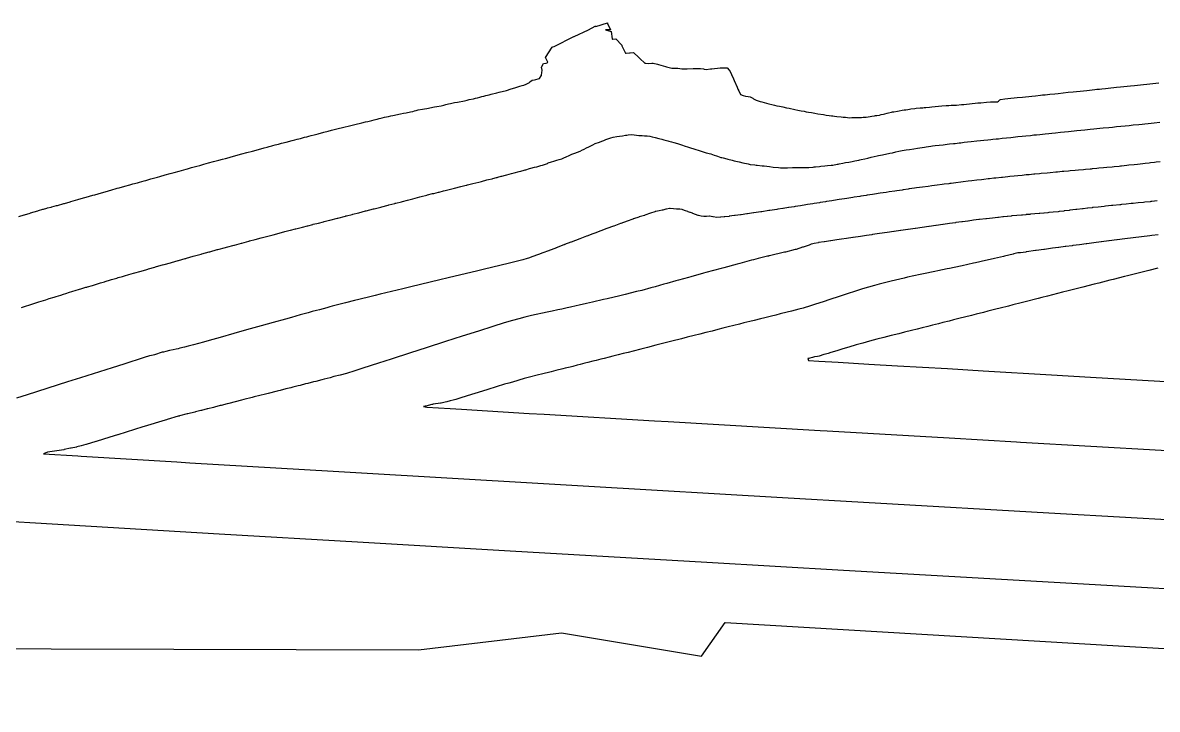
# Model space of a CAD drawing. Header units: metres. Extents: x 483462 to 484492, y 8428718 to 8429266.
# Drawn here: x 484121.14 to 484149.13, y 8428824.98 to 8428841.89 of the extents above; entities that cross this region are included whole.
import ezdxf

# ---------------------------------------------------------------- set-up
doc = ezdxf.new("R2010")
doc.units = ezdxf.units.M
doc.layers.add('C-TOPO-MAJR', color=9, linetype='Continuous')
doc.layers.add('C-TOPO-MINR', color=8, linetype='Continuous')

msp = doc.modelspace()

# ---------------------------------------------------------------- linework, layer by layer
at = {"layer": 'C-TOPO-MAJR', "color": 9, "linetype": 'Continuous', "lineweight": -3, "flags": 128}
for points, elevation in [([(484121.045, 8428837.121), (484121.177, 8428837.159), (484121.188, 8428837.162), (484121.329, 8428837.203), (484121.34, 8428837.207), (484121.518, 8428837.26), (484121.531, 8428837.264), (484121.638, 8428837.296), (484121.654, 8428837.3), (484121.739, 8428837.324), (484121.757, 8428837.329), (484121.843, 8428837.352), (484121.861, 8428837.357), (484121.976, 8428837.388), (484122.001, 8428837.394), (484122.158, 8428837.437), (484122.177, 8428837.443), (484122.312, 8428837.482), (484122.332, 8428837.489), (484122.506, 8428837.541), (484122.528, 8428837.547), (484122.678, 8428837.591), (484122.708, 8428837.599), (484122.874, 8428837.644), (484122.921, 8428837.656), (484123.085, 8428837.701), (484123.12, 8428837.71), (484123.257, 8428837.75), (484123.286, 8428837.759), (484123.315, 8428837.767), (484123.474, 8428837.815), (484123.519, 8428837.827), (484123.665, 8428837.87), (484123.787, 8428837.902), (484123.859, 8428837.922), (484123.975, 8428837.952), (484124.023, 8428837.965), (484124.143, 8428837.997), (484124.177, 8428838.007), (484124.303, 8428838.044), (484124.337, 8428838.054), (484124.465, 8428838.092), (484124.526, 8428838.108), (484124.655, 8428838.146), (484124.781, 8428838.18), (484124.881, 8428838.206), (484125.001, 8428838.237), (484125.063, 8428838.254), (484125.175, 8428838.284), (484125.209, 8428838.294), (484125.308, 8428838.323), (484125.343, 8428838.333), (484125.437, 8428838.361), (484125.51, 8428838.38), (484125.608, 8428838.408), (484125.728, 8428838.44), (484125.853, 8428838.473), (484125.982, 8428838.507), (484126.072, 8428838.531), (484126.145, 8428838.55), (484126.235, 8428838.576), (484126.261, 8428838.583), (484126.288, 8428838.591), (484126.377, 8428838.616), (484126.454, 8428838.637), (484126.549, 8428838.662), (484126.673, 8428838.694), (484126.815, 8428838.732), (484126.903, 8428838.755), (484126.986, 8428838.777), (484127.072, 8428838.8), (484127.102, 8428838.809), (484127.174, 8428838.829), (484127.201, 8428838.836), (484127.224, 8428838.842), (484127.286, 8428838.859), (484127.309, 8428838.865), (484127.37, 8428838.882), (484127.45, 8428838.903), (484127.526, 8428838.923), (484127.638, 8428838.952), (484127.787, 8428838.991), (484127.857, 8428839.009), (484127.91, 8428839.023), (484127.995, 8428839.045), (484128.047, 8428839.059), (484128.07, 8428839.065), (484128.093, 8428839.071), (484128.149, 8428839.085), (484128.174, 8428839.092), (484128.2, 8428839.099), (484128.258, 8428839.114), (484128.333, 8428839.133), (484128.43, 8428839.158), (484128.568, 8428839.194), (484128.674, 8428839.222), (484128.756, 8428839.243), (484128.823, 8428839.26), (484128.858, 8428839.269), (484128.924, 8428839.286), (484128.959, 8428839.295), (484128.995, 8428839.304), (484129.063, 8428839.322), (484129.1, 8428839.331), (484129.17, 8428839.349), (484129.267, 8428839.372), (484129.335, 8428839.388), (484129.51, 8428839.429), (484129.595, 8428839.449), (484129.654, 8428839.462), (484129.755, 8428839.486), (484129.812, 8428839.5), (484129.847, 8428839.509), (484129.882, 8428839.518), (484129.938, 8428839.532), (484129.973, 8428839.541), (484130.009, 8428839.55), (484130.063, 8428839.564), (484130.166, 8428839.585), (484130.22, 8428839.598), (484130.275, 8428839.609), (484130.462, 8428839.647), (484130.539, 8428839.662), (484130.597, 8428839.674), (484130.705, 8428839.696), (484130.761, 8428839.709), (484130.803, 8428839.72), (484130.845, 8428839.73), (484130.9, 8428839.744), (484131.003, 8428839.763), (484131.051, 8428839.772), (484131.114, 8428839.783), (484131.298, 8428839.818), (484131.353, 8428839.829), (484131.464, 8428839.849), (484131.526, 8428839.865), (484131.579, 8428839.878), (484131.641, 8428839.893), (484131.694, 8428839.906), (484131.795, 8428839.926), (484131.866, 8428839.939), (484132.037, 8428839.973), (484132.103, 8428839.985), (484132.157, 8428839.999), (484132.258, 8428840.019), (484132.31, 8428840.032), (484132.362, 8428840.046), (484132.414, 8428840.059), (484132.465, 8428840.074), (484132.516, 8428840.088), (484132.568, 8428840.102), (484132.645, 8428840.12), (484132.695, 8428840.133), (484132.834, 8428840.165), (484132.891, 8428840.179), (484133.003, 8428840.206), (484133.044, 8428840.216), (484133.073, 8428840.225), (484133.194, 8428840.263), (484133.222, 8428840.273), (484133.307, 8428840.301), (484133.353, 8428840.314), (484133.408, 8428840.329), (484133.463, 8428840.344), (484133.502, 8428840.355), (484133.563, 8428840.384), (484133.578, 8428840.392), (484133.59, 8428840.398), (484133.642, 8428840.425), (484133.654, 8428840.434), (484133.705, 8428840.475), (484133.762, 8428840.489), (484133.799, 8428840.498), (484133.856, 8428840.513), (484133.892, 8428840.523), (484133.93, 8428840.585), (484133.937, 8428840.597), (484133.941, 8428840.614), (484133.95, 8428840.655), (484133.947, 8428840.668), (484133.955, 8428840.713), (484133.953, 8428840.725), (484133.937, 8428840.797), (484133.99, 8428840.887), (484134.051, 8428840.9), (484134.075, 8428840.904), (484134.093, 8428840.924), (484134.087, 8428840.937), (484134.034, 8428841.033), (484134.205, 8428841.29), (484134.219, 8428841.298), (484134.247, 8428841.312), (484134.732, 8428841.551), (484134.744, 8428841.556), (484135.1, 8428841.716), (484135.262, 8428841.81), (484135.265, 8428841.811), (484135.267, 8428841.811), (484135.269, 8428841.811), (484135.271, 8428841.81), (484135.279, 8428841.805), (484135.28, 8428841.803), (484135.281, 8428841.8), (484135.564, 8428841.894), (484135.567, 8428841.886), (484135.569, 8428841.881), (484135.57, 8428841.875), (484135.636, 8428841.716), (484135.52, 8428841.716), (484135.653, 8428841.674), (484135.682, 8428841.499), (484135.683, 8428841.493), (484135.692, 8428841.488), (484135.698, 8428841.489), (484135.768, 8428841.5), (484135.918, 8428841.337), (484135.922, 8428841.328), (484136.003, 8428841.16), (484136.009, 8428841.146), (484136.029, 8428841.147), (484136.107, 8428841.151), (484136.127, 8428841.153), (484136.208, 8428841.16), (484136.337, 8428841.039), (484136.35, 8428841.026), (484136.364, 8428841.013), (484136.488, 8428840.895), (484136.514, 8428840.895), (484136.587, 8428840.893), (484136.661, 8428840.896), (484136.692, 8428840.898), (484136.799, 8428840.87), (484136.825, 8428840.862), (484136.996, 8428840.814), (484137.023, 8428840.806), (484137.122, 8428840.779), (484137.151, 8428840.777), (484137.212, 8428840.774), (484137.274, 8428840.773), (484137.303, 8428840.773), (484137.402, 8428840.759), (484137.527, 8428840.758), (484137.677, 8428840.768), (484137.708, 8428840.768), (484137.727, 8428840.766), (484137.843, 8428840.765), (484137.858, 8428840.763), (484137.932, 8428840.756), (484137.949, 8428840.753), (484137.998, 8428840.742), (484138.107, 8428840.754), (484138.138, 8428840.76), (484138.345, 8428840.782), (484138.39, 8428840.779), (484138.516, 8428840.783), (484138.563, 8428840.722), (484138.588, 8428840.691), (484138.627, 8428840.617), (484138.671, 8428840.513), (484138.693, 8428840.467), (484138.76, 8428840.307), (484138.777, 8428840.257), (484138.801, 8428840.213), (484138.845, 8428840.124), (484138.912, 8428840.102), (484138.972, 8428840.084), (484139.036, 8428840.072), (484139.088, 8428840.065), (484139.148, 8428840.033), (484139.169, 8428840.021), (484139.232, 8428839.988), (484139.253, 8428839.976), (484139.329, 8428839.953), (484139.369, 8428839.942), (484139.484, 8428839.911), (484139.542, 8428839.895), (484139.616, 8428839.876), (484139.684, 8428839.861), (484139.746, 8428839.848), (484139.808, 8428839.835), (484139.889, 8428839.818), (484139.979, 8428839.799), (484140.046, 8428839.785), (484140.188, 8428839.756), (484140.256, 8428839.742), (484140.34, 8428839.725), (484140.414, 8428839.711), (484140.468, 8428839.701), (484140.523, 8428839.692), (484140.596, 8428839.679), (484140.68, 8428839.665), (484140.756, 8428839.652), (484140.891, 8428839.63), (484140.955, 8428839.62), (484141.031, 8428839.608), (484141.088, 8428839.601), (484141.127, 8428839.597), (484141.165, 8428839.592), (484141.22, 8428839.586), (484141.326, 8428839.575), (484141.378, 8428839.569), (484141.432, 8428839.564), (484141.536, 8428839.554), (484141.594, 8428839.555), (484141.629, 8428839.555), (484141.664, 8428839.557), (484141.713, 8428839.559), (484141.792, 8428839.561), (484141.832, 8428839.561), (484141.872, 8428839.563), (484141.949, 8428839.565), (484141.992, 8428839.572), (484142.048, 8428839.581), (484142.087, 8428839.589), (484142.149, 8428839.599), (484142.179, 8428839.604), (484142.209, 8428839.609), (484142.272, 8428839.62), (484142.312, 8428839.629), (484142.369, 8428839.642), (484142.409, 8428839.652), (484142.463, 8428839.665), (484142.493, 8428839.671), (484142.566, 8428839.688), (484142.596, 8428839.695), (484142.631, 8428839.701), (484142.722, 8428839.717), (484142.761, 8428839.723), (484142.837, 8428839.736), (484142.885, 8428839.744), (484142.923, 8428839.751), (484142.973, 8428839.759), (484143.01, 8428839.765), (484143.05, 8428839.77), (484143.143, 8428839.781), (484143.182, 8428839.785), (484143.273, 8428839.795), (484143.313, 8428839.797), (484143.346, 8428839.799), (484143.379, 8428839.801), (484143.42, 8428839.803), (484143.508, 8428839.813), (484143.568, 8428839.82), (484143.731, 8428839.838), (484143.814, 8428839.846), (484143.915, 8428839.856), (484143.985, 8428839.858), (484144.044, 8428839.86), (484144.114, 8428839.862), (484144.173, 8428839.864), (484144.299, 8428839.877), (484144.354, 8428839.883), (484144.418, 8428839.891), (484144.636, 8428839.914), (484144.701, 8428839.92), (484144.776, 8428839.923), (484144.916, 8428839.937), (484145.014, 8428839.941), (484145.085, 8428839.942), (484145.152, 8428839.943), (484145.187, 8428839.945), (484145.207, 8428839.961), (484145.242, 8428839.99), (484145.261, 8428840.006), (484145.365, 8428840.017), (484145.436, 8428840.025), (484145.666, 8428840.049), (484145.797, 8428840.062), (484146.033, 8428840.087), (484146.124, 8428840.096), (484146.242, 8428840.108), (484146.298, 8428840.114), (484146.357, 8428840.12), (484146.417, 8428840.126), (484146.472, 8428840.132), (484146.595, 8428840.145), (484146.679, 8428840.153), (484146.931, 8428840.179), (484147.052, 8428840.192), (484147.307, 8428840.218), (484147.389, 8428840.227), (484147.516, 8428840.24), (484147.582, 8428840.247), (484147.636, 8428840.253), (484147.702, 8428840.259), (484147.755, 8428840.265), (484147.851, 8428840.275), (484147.917, 8428840.282), (484148.121, 8428840.303), (484148.219, 8428840.313), (484148.467, 8428840.338), (484148.561, 8428840.348), (484148.784, 8428840.371), (484148.87, 8428840.38), (484149.161, 8428840.41)], 1190), ([(484149.135, 8428835.848), (484148.916, 8428835.791), (484148.721, 8428835.742), (484148.651, 8428835.724), (484148.394, 8428835.659), (484148.32, 8428835.64), (484148.037, 8428835.569), (484147.958, 8428835.548), (484147.684, 8428835.479), (484147.567, 8428835.45), (484147.29, 8428835.379), (484146.931, 8428835.288), (484146.788, 8428835.252), (484146.419, 8428835.159), (484146.281, 8428835.124), (484146.186, 8428835.1), (484145.868, 8428835.019), (484145.764, 8428834.993), (484145.56, 8428834.941), (484145.455, 8428834.914), (484145.248, 8428834.862), (484145.14, 8428834.835), (484144.947, 8428834.786), (484144.839, 8428834.758), (484144.654, 8428834.712), (484144.546, 8428834.684), (484144.372, 8428834.64), (484144.261, 8428834.612), (484144.098, 8428834.571), (484143.99, 8428834.543), (484143.834, 8428834.504), (484143.726, 8428834.477), (484143.581, 8428834.44), (484143.466, 8428834.411), (484143.33, 8428834.376), (484143.204, 8428834.345), (484143.066, 8428834.31), (484142.893, 8428834.267), (484142.751, 8428834.232), (484142.562, 8428834.184), (484142.379, 8428834.139), (484142.211, 8428834.095), (484142.025, 8428834.048), (484141.859, 8428833.999), (484141.702, 8428833.958), (484141.519, 8428833.901), (484141.372, 8428833.858), (484141.221, 8428833.811), (484141.071, 8428833.765), (484141.005, 8428833.744), (484140.975, 8428833.735), (484140.943, 8428833.726), (484140.905, 8428833.718), (484140.79, 8428833.682), (484140.748, 8428833.673), (484140.669, 8428833.663), (484140.621, 8428833.647), (484140.552, 8428833.629), (484140.53, 8428833.623), (484140.509, 8428833.617), (484140.523, 8428833.575), (484140.782, 8428833.558), (484141.255, 8428833.529), (484142.009, 8428833.484), (484142.722, 8428833.442), (484143.948, 8428833.37), (484144.827, 8428833.319), (484146.512, 8428833.22), (484147.48, 8428833.164), (484149.616, 8428833.04)], 1200)]:
    msp.add_lwpolyline(points, dxfattribs=dict(at, elevation=elevation))
at = {"layer": 'C-TOPO-MINR', "color": 8, "linetype": 'Continuous', "lineweight": -3, "flags": 128}
for points, elevation in [([(484121.113, 8428834.878), (484121.238, 8428834.919), (484121.296, 8428834.938), (484121.393, 8428834.969), (484121.42, 8428834.977), (484121.446, 8428834.985), (484121.545, 8428835.016), (484121.595, 8428835.032), (484121.714, 8428835.07), (484121.796, 8428835.096), (484121.922, 8428835.135), (484121.969, 8428835.15), (484122.081, 8428835.184), (484122.105, 8428835.192), (484122.128, 8428835.199), (484122.236, 8428835.232), (484122.271, 8428835.243), (484122.377, 8428835.276), (484122.435, 8428835.294), (484122.541, 8428835.327), (484122.575, 8428835.337), (484122.701, 8428835.375), (484122.723, 8428835.382), (484122.745, 8428835.388), (484122.861, 8428835.423), (484122.911, 8428835.438), (484123.01, 8428835.468), (484123.059, 8428835.483), (484123.159, 8428835.512), (484123.179, 8428835.519), (484123.311, 8428835.558), (484123.331, 8428835.564), (484123.464, 8428835.603), (484123.5, 8428835.613), (484123.604, 8428835.644), (484123.655, 8428835.658), (484123.759, 8428835.688), (484123.873, 8428835.721), (484123.907, 8428835.73), (484124.036, 8428835.766), (484124.069, 8428835.776), (484124.208, 8428835.816), (484124.226, 8428835.822), (484124.242, 8428835.826), (484124.401, 8428835.872), (484124.416, 8428835.877), (484124.441, 8428835.884), (484124.595, 8428835.927), (484124.634, 8428835.937), (484124.791, 8428835.981), (484124.813, 8428835.987), (484124.975, 8428836.034), (484124.988, 8428836.037), (484125.154, 8428836.085), (484125.166, 8428836.088), (484125.185, 8428836.093), (484125.351, 8428836.139), (484125.38, 8428836.147), (484125.547, 8428836.192), (484125.563, 8428836.197), (484125.74, 8428836.246), (484125.749, 8428836.249), (484125.758, 8428836.252), (484125.943, 8428836.303), (484125.957, 8428836.307), (484126.149, 8428836.358), (484126.168, 8428836.363), (484126.356, 8428836.413), (484126.365, 8428836.415), (484126.541, 8428836.464), (484126.545, 8428836.465), (484126.724, 8428836.514), (484126.727, 8428836.515), (484126.734, 8428836.517), (484126.874, 8428836.553), (484127.022, 8428836.591), (484127.028, 8428836.593), (484127.155, 8428836.626), (484127.319, 8428836.67), (484127.32, 8428836.67), (484127.321, 8428836.671), (484127.467, 8428836.71), (484127.468, 8428836.71), (484127.468, 8428836.71), (484127.607, 8428836.746), (484127.743, 8428836.781), (484127.745, 8428836.782), (484127.874, 8428836.815), (484127.876, 8428836.816), (484127.878, 8428836.816), (484128.044, 8428836.859), (484128.047, 8428836.86), (484128.168, 8428836.891), (484128.174, 8428836.892), (484128.301, 8428836.925), (484128.311, 8428836.927), (484128.437, 8428836.959), (484128.564, 8428836.991), (484128.578, 8428836.995), (484128.708, 8428837.028), (484128.719, 8428837.03), (484128.904, 8428837.078), (484128.912, 8428837.08), (484129.108, 8428837.13), (484129.116, 8428837.132), (484129.127, 8428837.135), (484129.266, 8428837.17), (484129.284, 8428837.175), (484129.422, 8428837.21), (484129.434, 8428837.213), (484129.597, 8428837.255), (484129.607, 8428837.257), (484129.617, 8428837.26), (484129.795, 8428837.305), (484129.813, 8428837.31), (484129.972, 8428837.351), (484130.003, 8428837.359), (484130.155, 8428837.399), (484130.175, 8428837.404), (484130.319, 8428837.441), (484130.331, 8428837.444), (484130.343, 8428837.447), (484130.485, 8428837.484), (484130.514, 8428837.491), (484130.633, 8428837.522), (484130.766, 8428837.557), (484130.819, 8428837.57), (484130.935, 8428837.6), (484130.968, 8428837.609), (484131.111, 8428837.645), (484131.127, 8428837.65), (484131.253, 8428837.682), (484131.268, 8428837.685), (484131.282, 8428837.689), (484131.397, 8428837.717), (484131.412, 8428837.721), (484131.525, 8428837.749), (484131.56, 8428837.758), (484131.726, 8428837.8), (484131.79, 8428837.817), (484131.945, 8428837.856), (484131.983, 8428837.866), (484132.081, 8428837.89), (484132.096, 8428837.894), (484132.111, 8428837.897), (484132.209, 8428837.921), (484132.246, 8428837.931), (484132.389, 8428837.967), (484132.456, 8428837.984), (484132.593, 8428838.019), (484132.632, 8428838.029), (484132.721, 8428838.051), (484132.738, 8428838.056), (484132.825, 8428838.078), (484132.842, 8428838.082), (484132.858, 8428838.087), (484132.945, 8428838.11), (484132.962, 8428838.115), (484133.048, 8428838.138), (484133.085, 8428838.148), (484133.2, 8428838.177), (484133.268, 8428838.194), (484133.385, 8428838.225), (484133.426, 8428838.235), (484133.513, 8428838.261), (484133.533, 8428838.267), (484133.552, 8428838.272), (484133.639, 8428838.298), (484133.674, 8428838.307), (484133.765, 8428838.331), (484133.827, 8428838.347), (484133.923, 8428838.374), (484133.961, 8428838.384), (484134.059, 8428838.42), (484134.083, 8428838.429), (484134.106, 8428838.438), (484134.188, 8428838.468), (484134.246, 8428838.485), (484134.316, 8428838.505), (484134.374, 8428838.521), (484134.443, 8428838.542), (484134.509, 8428838.573), (484134.529, 8428838.583), (484134.549, 8428838.593), (484134.617, 8428838.626), (484134.684, 8428838.652), (484134.757, 8428838.68), (484134.824, 8428838.706), (484134.893, 8428838.733), (484134.953, 8428838.761), (484134.973, 8428838.771), (484134.993, 8428838.781), (484135.048, 8428838.808), (484135.104, 8428838.836), (484135.155, 8428838.862), (484135.205, 8428838.886), (484135.263, 8428838.915), (484135.287, 8428838.924), (484135.347, 8428838.945), (484135.371, 8428838.953), (484135.43, 8428838.972), (484135.478, 8428838.993), (484135.526, 8428839.013), (484135.601, 8428839.042), (484135.648, 8428839.06), (484135.705, 8428839.071), (484135.8, 8428839.088), (484135.864, 8428839.098), (484135.937, 8428839.108), (484136.01, 8428839.12), (484136.043, 8428839.126), (484136.076, 8428839.13), (484136.146, 8428839.139), (484136.226, 8428839.131), (484136.282, 8428839.126), (484136.339, 8428839.119), (484136.417, 8428839.111), (484136.48, 8428839.108), (484136.511, 8428839.107), (484136.542, 8428839.105), (484136.613, 8428839.1), (484136.666, 8428839.086), (484136.739, 8428839.068), (484136.83, 8428839.044), (484136.903, 8428839.023), (484136.955, 8428839.009), (484137.022, 8428838.993), (484137.051, 8428838.986), (484137.079, 8428838.979), (484137.147, 8428838.961), (484137.205, 8428838.943), (484137.294, 8428838.917), (484137.393, 8428838.886), (484137.485, 8428838.856), (484137.541, 8428838.839), (484137.614, 8428838.813), (484137.641, 8428838.804), (484137.667, 8428838.795), (484137.741, 8428838.769), (484137.8, 8428838.752), (484137.903, 8428838.722), (484138.003, 8428838.692), (484138.113, 8428838.66), (484138.197, 8428838.631), (484138.253, 8428838.615), (484138.278, 8428838.606), (484138.363, 8428838.577), (484138.389, 8428838.569), (484138.417, 8428838.562), (484138.508, 8428838.537), (484138.537, 8428838.53), (484138.639, 8428838.506), (484138.693, 8428838.493), (484138.812, 8428838.464), (484138.903, 8428838.443), (484139.033, 8428838.416), (484139.087, 8428838.404), (484139.202, 8428838.389), (484139.232, 8428838.386), (484139.261, 8428838.382), (484139.378, 8428838.371), (484139.431, 8428838.365), (484139.563, 8428838.348), (484139.651, 8428838.338), (484139.783, 8428838.325), (484139.834, 8428838.32), (484139.952, 8428838.319), (484139.98, 8428838.32), (484140.009, 8428838.32), (484140.127, 8428838.323), (484140.174, 8428838.323), (484140.297, 8428838.323), (484140.375, 8428838.323), (484140.488, 8428838.325), (484140.533, 8428838.325), (484140.641, 8428838.336), (484140.666, 8428838.339), (484140.692, 8428838.341), (484140.791, 8428838.354), (484140.83, 8428838.358), (484140.925, 8428838.367), (484140.99, 8428838.373), (484141.085, 8428838.384), (484141.124, 8428838.388), (484141.226, 8428838.406), (484141.251, 8428838.41), (484141.276, 8428838.415), (484141.368, 8428838.433), (484141.434, 8428838.446), (484141.516, 8428838.461), (484141.598, 8428838.477), (484141.666, 8428838.49), (484141.763, 8428838.511), (484141.791, 8428838.517), (484141.819, 8428838.523), (484141.916, 8428838.544), (484141.985, 8428838.56), (484142.065, 8428838.579), (484142.144, 8428838.597), (484142.217, 8428838.614), (484142.25, 8428838.621), (484142.351, 8428838.641), (484142.384, 8428838.648), (484142.493, 8428838.669), (484142.529, 8428838.677), (484142.595, 8428838.692), (484142.681, 8428838.711), (484142.751, 8428838.725), (484142.836, 8428838.743), (484142.932, 8428838.758), (484143.013, 8428838.772), (484143.123, 8428838.788), (484143.211, 8428838.802), (484143.33, 8428838.82), (484143.382, 8428838.828), (484143.425, 8428838.834), (484143.54, 8428838.851), (484143.584, 8428838.858), (484143.647, 8428838.865), (484143.744, 8428838.877), (484143.844, 8428838.888), (484143.941, 8428838.899), (484144.002, 8428838.906), (484144.1, 8428838.918), (484144.139, 8428838.922), (484144.239, 8428838.934), (484144.278, 8428838.938), (484144.362, 8428838.947), (484144.441, 8428838.956), (484144.531, 8428838.965), (484144.677, 8428838.981), (484144.768, 8428838.99), (484144.85, 8428838.999), (484144.942, 8428839.009), (484145.02, 8428839.017), (484145.072, 8428839.023), (484145.154, 8428839.032), (484145.206, 8428839.037), (484145.3, 8428839.047), (484145.406, 8428839.058), (484145.509, 8428839.069), (484145.689, 8428839.087), (484145.789, 8428839.098), (484145.879, 8428839.107), (484145.994, 8428839.119), (484146.08, 8428839.128), (484146.143, 8428839.134), (484146.232, 8428839.143), (484146.295, 8428839.149), (484146.36, 8428839.156), (484146.452, 8428839.165), (484146.521, 8428839.172), (484146.613, 8428839.181), (484146.74, 8428839.194), (484146.834, 8428839.204), (484146.935, 8428839.214), (484147.139, 8428839.235), (484147.242, 8428839.245), (484147.341, 8428839.255), (484147.472, 8428839.269), (484147.563, 8428839.278), (484147.634, 8428839.285), (484147.706, 8428839.292), (484147.792, 8428839.3), (484147.929, 8428839.314), (484148.018, 8428839.323), (484148.116, 8428839.333), (484148.335, 8428839.355), (484148.435, 8428839.365), (484148.529, 8428839.374), (484148.666, 8428839.388), (484148.748, 8428839.397), (484148.82, 8428839.404), (484148.898, 8428839.412), (484148.97, 8428839.419), (484149.051, 8428839.427), (484149.187, 8428839.441)], 1192), ([(484149.197, 8428838.468), (484149.098, 8428838.456), (484149.058, 8428838.451), (484148.961, 8428838.439), (484148.922, 8428838.435), (484148.829, 8428838.424), (484148.771, 8428838.417), (484148.641, 8428838.403), (484148.551, 8428838.394), (484148.423, 8428838.381), (484148.37, 8428838.375), (484148.246, 8428838.362), (484148.215, 8428838.359), (484148.184, 8428838.355), (484148.06, 8428838.342), (484148.009, 8428838.338), (484147.882, 8428838.325), (484147.8, 8428838.318), (484147.68, 8428838.307), (484147.632, 8428838.302), (484147.521, 8428838.292), (484147.495, 8428838.289), (484147.468, 8428838.287), (484147.357, 8428838.277), (484147.309, 8428838.272), (484147.181, 8428838.261), (484147.101, 8428838.254), (484146.978, 8428838.243), (484146.932, 8428838.239), (484146.824, 8428838.229), (484146.8, 8428838.227), (484146.776, 8428838.225), (484146.668, 8428838.215), (484146.62, 8428838.211), (484146.486, 8428838.199), (484146.405, 8428838.191), (484146.265, 8428838.178), (484146.218, 8428838.173), (484146.103, 8428838.163), (484146.079, 8428838.161), (484145.963, 8428838.15), (484145.939, 8428838.148), (484145.888, 8428838.143), (484145.793, 8428838.133), (484145.682, 8428838.121), (484145.595, 8428838.112), (484145.491, 8428838.101), (484145.44, 8428838.096), (484145.306, 8428838.083), (484145.28, 8428838.08), (484145.145, 8428838.066), (484145.12, 8428838.063), (484145.091, 8428838.06), (484144.99, 8428838.048), (484144.957, 8428838.045), (484144.848, 8428838.032), (484144.792, 8428838.025), (484144.676, 8428838.011), (484144.554, 8428837.997), (484144.464, 8428837.987), (484144.336, 8428837.972), (484144.282, 8428837.966), (484144.157, 8428837.951), (484144.041, 8428837.936), (484144.012, 8428837.932), (484143.983, 8428837.928), (484143.872, 8428837.913), (484143.817, 8428837.906), (484143.699, 8428837.89), (484143.565, 8428837.872), (484143.478, 8428837.861), (484143.333, 8428837.841), (484143.19, 8428837.822), (484143.138, 8428837.815), (484143.008, 8428837.797), (484142.981, 8428837.793), (484142.856, 8428837.775), (484142.829, 8428837.771), (484142.698, 8428837.752), (484142.651, 8428837.745), (484142.51, 8428837.724), (484142.436, 8428837.713), (484142.293, 8428837.691), (484142.149, 8428837.67), (484142.105, 8428837.663), (484141.969, 8428837.643), (484141.945, 8428837.639), (484141.813, 8428837.619), (484141.79, 8428837.616), (484141.651, 8428837.595), (484141.613, 8428837.589), (484141.471, 8428837.566), (484141.413, 8428837.557), (484141.276, 8428837.535), (484141.137, 8428837.513), (484141.102, 8428837.508), (484140.964, 8428837.486), (484140.945, 8428837.483), (484140.812, 8428837.463), (484140.793, 8428837.46), (484140.659, 8428837.439), (484140.63, 8428837.435), (484140.497, 8428837.414), (484140.454, 8428837.407), (484140.327, 8428837.386), (484140.197, 8428837.365), (484140.172, 8428837.361), (484140.041, 8428837.341), (484140.027, 8428837.338), (484139.9, 8428837.319), (484139.887, 8428837.317), (484139.765, 8428837.298), (484139.745, 8428837.295), (484139.573, 8428837.269), (484139.543, 8428837.264), (484139.376, 8428837.238), (484139.359, 8428837.236), (484139.349, 8428837.234), (484139.175, 8428837.208), (484139.166, 8428837.206), (484139.015, 8428837.184), (484139.003, 8428837.183), (484138.864, 8428837.164), (484138.845, 8428837.161), (484138.718, 8428837.145), (484138.708, 8428837.144), (484138.702, 8428837.143), (484138.569, 8428837.124), (484138.563, 8428837.123), (484138.456, 8428837.109), (484138.447, 8428837.108), (484138.362, 8428837.101), (484138.349, 8428837.101), (484138.264, 8428837.097), (484138.175, 8428837.111), (484138.161, 8428837.113), (484138.083, 8428837.126), (484138.073, 8428837.128), (484138.011, 8428837.122), (484137.949, 8428837.117), (484137.943, 8428837.117), (484137.88, 8428837.128), (484137.874, 8428837.129), (484137.81, 8428837.143), (484137.801, 8428837.146), (484137.734, 8428837.17), (484137.672, 8428837.194), (484137.662, 8428837.198), (484137.613, 8428837.217), (484137.607, 8428837.219), (484137.558, 8428837.237), (484137.547, 8428837.241), (484137.486, 8428837.263), (484137.422, 8428837.283), (484137.409, 8428837.288), (484137.35, 8428837.296), (484137.341, 8428837.297), (484137.282, 8428837.303), (484137.265, 8428837.304), (484137.19, 8428837.312), (484137.108, 8428837.316), (484137.091, 8428837.317), (484137.017, 8428837.301), (484137.007, 8428837.299), (484136.933, 8428837.279), (484136.917, 8428837.276), (484136.839, 8428837.26), (484136.757, 8428837.242), (484136.741, 8428837.239), (484136.734, 8428837.237), (484136.63, 8428837.201), (484136.623, 8428837.199), (484136.487, 8428837.152), (484136.477, 8428837.148), (484136.351, 8428837.109), (484136.335, 8428837.104), (484136.205, 8428837.062), (484136.196, 8428837.059), (484136.19, 8428837.057), (484136.055, 8428837.007), (484136.05, 8428837.005), (484135.896, 8428836.946), (484135.889, 8428836.944), (484135.721, 8428836.884), (484135.712, 8428836.88), (484135.55, 8428836.822), (484135.546, 8428836.821), (484135.402, 8428836.766), (484135.401, 8428836.765), (484135.4, 8428836.765), (484135.254, 8428836.708), (484135.254, 8428836.708), (484135.205, 8428836.689), (484135.054, 8428836.632), (484135.053, 8428836.632), (484135.052, 8428836.632), (484134.885, 8428836.569), (484134.881, 8428836.567), (484134.773, 8428836.527), (484134.666, 8428836.487), (484134.66, 8428836.484), (484134.507, 8428836.426), (484134.502, 8428836.424), (484134.498, 8428836.422), (484134.493, 8428836.42), (484134.3, 8428836.346), (484134.295, 8428836.344), (484134.291, 8428836.342), (484134.125, 8428836.278), (484134.12, 8428836.276), (484134.108, 8428836.272), (484133.975, 8428836.221), (484133.863, 8428836.179), (484133.839, 8428836.171), (484133.728, 8428836.131), (484133.62, 8428836.092), (484133.583, 8428836.083), (484133.474, 8428836.048), (484133.217, 8428835.985), (484133.119, 8428835.962), (484132.53, 8428835.82), (484132.372, 8428835.782), (484131.636, 8428835.606), (484131.434, 8428835.558), (484130.718, 8428835.386), (484130.519, 8428835.338), (484129.959, 8428835.204), (484129.834, 8428835.173), (484129.735, 8428835.148), (484129.433, 8428835.075), (484129.325, 8428835.047), (484129.101, 8428834.99), (484129.004, 8428834.965), (484128.778, 8428834.906), (484128.716, 8428834.89), (484128.646, 8428834.871), (484128.46, 8428834.822), (484128.388, 8428834.803), (484128.282, 8428834.775), (484128.185, 8428834.748), (484128.084, 8428834.721), (484127.986, 8428834.694), (484127.773, 8428834.634), (484127.625, 8428834.592), (484127.32, 8428834.507), (484127.028, 8428834.425), (484126.664, 8428834.323), (484126.348, 8428834.234), (484126.01, 8428834.139), (484125.741, 8428834.064), (484125.606, 8428834.026), (484125.358, 8428833.957), (484125.224, 8428833.924), (484125.133, 8428833.902), (484125.022, 8428833.872), (484124.974, 8428833.861), (484124.925, 8428833.85), (484124.856, 8428833.836), (484124.766, 8428833.814), (484124.675, 8428833.793), (484124.618, 8428833.779), (484124.587, 8428833.773), (484124.394, 8428833.712), (484124.364, 8428833.706), (484124.322, 8428833.697), (484124.269, 8428833.685), (484124.143, 8428833.645), (484123.637, 8428833.484), (484123.351, 8428833.394), (484122.57, 8428833.145), (484122.246, 8428833.042), (484121.25, 8428832.725), (484120.988, 8428832.642)], 1194), ([(484149.125, 8428837.502), (484148.987, 8428837.488), (484148.967, 8428837.486), (484148.948, 8428837.483), (484148.815, 8428837.469), (484148.785, 8428837.466), (484148.654, 8428837.453), (484148.527, 8428837.44), (484148.482, 8428837.436), (484148.359, 8428837.424), (484148.242, 8428837.413), (484148.216, 8428837.41), (484148.202, 8428837.409), (484148.03, 8428837.391), (484148.016, 8428837.39), (484147.997, 8428837.388), (484147.844, 8428837.372), (484147.814, 8428837.368), (484147.668, 8428837.353), (484147.546, 8428837.339), (484147.53, 8428837.337), (484147.522, 8428837.336), (484147.415, 8428837.325), (484147.407, 8428837.324), (484147.3, 8428837.312), (484147.283, 8428837.31), (484147.142, 8428837.293), (484147.113, 8428837.289), (484146.966, 8428837.272), (484146.95, 8428837.27), (484146.835, 8428837.256), (484146.827, 8428837.255), (484146.819, 8428837.254), (484146.704, 8428837.241), (484146.681, 8428837.238), (484146.556, 8428837.226), (484146.448, 8428837.216), (484146.427, 8428837.213), (484146.334, 8428837.204), (484146.329, 8428837.204), (484146.323, 8428837.203), (484146.23, 8428837.194), (484146.211, 8428837.192), (484146.101, 8428837.183), (484145.996, 8428837.174), (484145.978, 8428837.172), (484145.892, 8428837.165), (484145.883, 8428837.164), (484145.797, 8428837.156), (484145.778, 8428837.154), (484145.662, 8428837.143), (484145.541, 8428837.132), (484145.522, 8428837.13), (484145.428, 8428837.121), (484145.423, 8428837.121), (484145.329, 8428837.112), (484145.324, 8428837.111), (484145.318, 8428837.11), (484145.208, 8428837.098), (484145.203, 8428837.097), (484145.191, 8428837.096), (484145.062, 8428837.081), (484144.914, 8428837.065), (484144.896, 8428837.062), (484144.74, 8428837.044), (484144.73, 8428837.043), (484144.725, 8428837.043), (484144.596, 8428837.026), (484144.591, 8428837.025), (484144.461, 8428837.008), (484144.453, 8428837.007), (484144.317, 8428836.989), (484144.304, 8428836.988), (484144.16, 8428836.969), (484144.153, 8428836.968), (484144.148, 8428836.967), (484144.003, 8428836.947), (484143.998, 8428836.946), (484143.841, 8428836.924), (484143.833, 8428836.923), (484143.675, 8428836.901), (484143.664, 8428836.899), (484143.498, 8428836.876), (484143.492, 8428836.875), (484143.489, 8428836.875), (484143.327, 8428836.851), (484143.324, 8428836.851), (484143.161, 8428836.827), (484143.156, 8428836.826), (484142.979, 8428836.801), (484142.972, 8428836.8), (484142.797, 8428836.775), (484142.794, 8428836.774), (484142.632, 8428836.75), (484142.631, 8428836.75), (484142.629, 8428836.75), (484142.467, 8428836.726), (484142.465, 8428836.726), (484142.276, 8428836.698), (484142.274, 8428836.698), (484142.101, 8428836.672), (484142.101, 8428836.672), (484142.083, 8428836.669), (484141.954, 8428836.65), (484141.953, 8428836.65), (484141.806, 8428836.628), (484141.805, 8428836.628), (484141.621, 8428836.601), (484141.62, 8428836.601), (484141.619, 8428836.6), (484141.461, 8428836.577), (484141.458, 8428836.577), (484141.341, 8428836.56), (484141.337, 8428836.559), (484141.221, 8428836.542), (484141.219, 8428836.542), (484141.072, 8428836.52), (484141.07, 8428836.519), (484141.068, 8428836.519), (484140.915, 8428836.497), (484140.913, 8428836.496), (484140.911, 8428836.496), (484140.772, 8428836.476), (484140.767, 8428836.474), (484140.665, 8428836.458), (484140.601, 8428836.437), (484140.592, 8428836.434), (484140.538, 8428836.415), (484140.491, 8428836.4), (484140.392, 8428836.364), (484140.378, 8428836.361), (484140.221, 8428836.31), (484140.197, 8428836.304), (484139.953, 8428836.244), (484139.935, 8428836.239), (484139.559, 8428836.15), (484139.548, 8428836.147), (484139.536, 8428836.144), (484139.515, 8428836.139), (484139.284, 8428836.084), (484139.168, 8428836.054), (484139.116, 8428836.04), (484139, 8428836.01), (484138.831, 8428835.964), (484138.762, 8428835.946), (484138.432, 8428835.857), (484138.366, 8428835.839), (484137.99, 8428835.738), (484137.935, 8428835.722), (484137.618, 8428835.636), (484137.561, 8428835.619), (484137.317, 8428835.551), (484137.255, 8428835.533), (484137.029, 8428835.468), (484136.959, 8428835.449), (484136.738, 8428835.387), (484136.638, 8428835.362), (484136.41, 8428835.3), (484136.28, 8428835.269), (484136.002, 8428835.199), (484135.872, 8428835.168), (484135.561, 8428835.093), (484135.469, 8428835.071), (484135.195, 8428835.007), (484135.12, 8428834.99), (484135.047, 8428834.974), (484134.869, 8428834.932), (484134.79, 8428834.915), (484134.65, 8428834.883), (484134.573, 8428834.867), (484134.441, 8428834.838), (484134.342, 8428834.818), (484134.205, 8428834.788), (484134.078, 8428834.762), (484133.966, 8428834.737), (484133.809, 8428834.705), (484133.694, 8428834.677), (484133.526, 8428834.64), (484133.382, 8428834.597), (484133.219, 8428834.557), (484133.021, 8428834.497), (484132.735, 8428834.406), (484132.382, 8428834.295), (484131.981, 8428834.167), (484131.571, 8428834.036), (484131.097, 8428833.884), (484130.711, 8428833.76), (484130.232, 8428833.606), (484129.922, 8428833.506), (484129.532, 8428833.382), (484129.332, 8428833.319), (484129.128, 8428833.254), (484128.972, 8428833.212), (484128.819, 8428833.174), (484128.729, 8428833.146), (484128.579, 8428833.109), (484128.517, 8428833.092), (484128.372, 8428833.056), (484128.314, 8428833.042), (484128.174, 8428833.006), (484128.12, 8428832.993), (484127.983, 8428832.958), (484127.934, 8428832.946), (484127.803, 8428832.913), (484127.758, 8428832.901), (484127.632, 8428832.869), (484127.497, 8428832.835), (484127.456, 8428832.825), (484127.418, 8428832.815), (484127.201, 8428832.76), (484127.166, 8428832.751), (484127.131, 8428832.742), (484126.852, 8428832.672), (484126.799, 8428832.658), (484126.6, 8428832.608), (484126.538, 8428832.592), (484126.381, 8428832.552), (484126.228, 8428832.514), (484126.189, 8428832.504), (484126.041, 8428832.466), (484126.012, 8428832.459), (484125.872, 8428832.423), (484125.846, 8428832.417), (484125.713, 8428832.383), (484125.689, 8428832.377), (484125.554, 8428832.343), (484125.534, 8428832.338), (484125.406, 8428832.306), (484125.387, 8428832.302), (484125.214, 8428832.259), (484125.197, 8428832.254), (484125.014, 8428832.206), (484125, 8428832.203), (484124.98, 8428832.198), (484124.703, 8428832.115), (484124.686, 8428832.11), (484124.66, 8428832.103), (484124.136, 8428831.942), (484124.107, 8428831.933), (484123.487, 8428831.743), (484123.48, 8428831.741), (484123.294, 8428831.683), (484122.954, 8428831.579), (484122.951, 8428831.578), (484122.949, 8428831.577), (484122.946, 8428831.577), (484122.708, 8428831.504), (484122.702, 8428831.503), (484122.589, 8428831.471), (484122.477, 8428831.441), (484122.468, 8428831.439), (484122.337, 8428831.411), (484122.324, 8428831.409), (484122.165, 8428831.376), (484122.157, 8428831.373), (484121.982, 8428831.348), (484121.759, 8428831.315), (484121.654, 8428831.274), (484122.503, 8428831.219), (484122.589, 8428831.213), (484124.943, 8428831.072), (484125.267, 8428831.053), (484128.798, 8428830.845), (484129.502, 8428830.803), (484133.844, 8428830.55), (484135.103, 8428830.476), (484139.883, 8428830.199), (484141.88, 8428830.083), (484146.742, 8428829.801), (484149.646, 8428829.633)], 1196), ([(484149.145, 8428836.669), (484148.989, 8428836.649), (484148.944, 8428836.644), (484148.944, 8428836.644), (484148.736, 8428836.617), (484148.53, 8428836.591), (484148.526, 8428836.591), (484148.328, 8428836.566), (484148.133, 8428836.541), (484148.128, 8428836.541), (484147.937, 8428836.517), (484147.933, 8428836.516), (484147.929, 8428836.516), (484147.747, 8428836.493), (484147.739, 8428836.492), (484147.559, 8428836.469), (484147.385, 8428836.447), (484147.371, 8428836.445), (484147.204, 8428836.423), (484147.04, 8428836.402), (484147.029, 8428836.4), (484146.866, 8428836.379), (484146.859, 8428836.379), (484146.853, 8428836.378), (484146.697, 8428836.358), (484146.686, 8428836.356), (484146.542, 8428836.337), (484146.347, 8428836.31), (484146.328, 8428836.307), (484146.141, 8428836.281), (484146.129, 8428836.279), (484146.122, 8428836.278), (484145.901, 8428836.246), (484145.893, 8428836.245), (484145.882, 8428836.243), (484145.753, 8428836.225), (484145.736, 8428836.221), (484145.683, 8428836.22), (484145.586, 8428836.196), (484145.57, 8428836.193), (484145.359, 8428836.141), (484145.329, 8428836.135), (484145.112, 8428836.083), (484144.929, 8428836.042), (484144.886, 8428836.033), (484144.638, 8428835.978), (484144.592, 8428835.968), (484144.316, 8428835.907), (484144.272, 8428835.898), (484144.004, 8428835.84), (484143.946, 8428835.827), (484143.711, 8428835.778), (484143.64, 8428835.763), (484143.356, 8428835.705), (484143.277, 8428835.688), (484142.965, 8428835.622), (484142.882, 8428835.602), (484142.565, 8428835.53), (484142.265, 8428835.456), (484142.151, 8428835.422), (484141.855, 8428835.336), (484141.729, 8428835.295), (484141.43, 8428835.199), (484141.304, 8428835.156), (484141.025, 8428835.063), (484140.912, 8428835.028), (484140.674, 8428834.948), (484140.572, 8428834.921), (484140.389, 8428834.864), (484140.284, 8428834.838), (484140.101, 8428834.788), (484139.996, 8428834.762), (484139.821, 8428834.719), (484139.715, 8428834.692), (484139.61, 8428834.666), (484139.444, 8428834.625), (484139.339, 8428834.599), (484139.181, 8428834.56), (484139.076, 8428834.533), (484138.928, 8428834.496), (484138.822, 8428834.469), (484138.681, 8428834.433), (484138.545, 8428834.399), (484138.411, 8428834.365), (484138.284, 8428834.333), (484138.149, 8428834.298), (484137.994, 8428834.259), (484137.847, 8428834.222), (484137.703, 8428834.186), (484137.534, 8428834.143), (484137.387, 8428834.105), (484137.151, 8428834.046), (484136.992, 8428834.006), (484136.755, 8428833.945), (484136.551, 8428833.894), (484136.388, 8428833.852), (484136.201, 8428833.805), (484136.072, 8428833.772), (484135.953, 8428833.742), (484135.827, 8428833.71), (484135.7, 8428833.678), (484135.611, 8428833.656), (484135.487, 8428833.624), (484135.404, 8428833.603), (484135.283, 8428833.573), (484135.204, 8428833.553), (484135.083, 8428833.522), (484135.008, 8428833.503), (484134.892, 8428833.474), (484134.822, 8428833.456), (484134.709, 8428833.427), (484134.642, 8428833.41), (484134.523, 8428833.38), (484134.461, 8428833.364), (484134.289, 8428833.322), (484134.232, 8428833.308), (484134.173, 8428833.293), (484133.941, 8428833.235), (484133.861, 8428833.216), (484133.613, 8428833.15), (484133.514, 8428833.126), (484133.227, 8428833.041), (484133.131, 8428833.015), (484133.025, 8428832.984), (484132.617, 8428832.859), (484132.486, 8428832.819), (484132.106, 8428832.701), (484131.923, 8428832.644), (484131.825, 8428832.613), (484131.757, 8428832.594), (484131.687, 8428832.575), (484131.602, 8428832.556), (484131.561, 8428832.544), (484131.463, 8428832.523), (484131.448, 8428832.519), (484131.266, 8428832.494), (484131.251, 8428832.49), (484131.234, 8428832.486), (484131.085, 8428832.446), (484131.066, 8428832.442), (484131.031, 8428832.437), (484131.11, 8428832.423), (484131.686, 8428832.386), (484131.967, 8428832.369), (484133.638, 8428832.269), (484134.006, 8428832.247), (484136.725, 8428832.087), (484137.061, 8428832.067), (484140.808, 8428831.848), (484140.984, 8428831.838), (484143.992, 8428831.663), (484145.654, 8428831.567), (484145.748, 8428831.561), (484150.959, 8428831.26)], 1198), ([(484120.077, 8428829.65), (484122.279, 8428829.52), (484125.992, 8428829.303), (484129.398, 8428829.104), (484133.169, 8428828.885), (484138.013, 8428828.604), (484141.387, 8428828.409), (484147.883, 8428828.033), (484150.455, 8428827.885), (484158.767, 8428827.406), (484160.201, 8428827.324), (484170.429, 8428826.736), (484170.762, 8428826.717), (484182.631, 8428826.039), (484184.6, 8428825.926), (484195.14, 8428825.326), (484199.21, 8428825.095)], 1194), ([(484103.727, 8428826.514), (484130.905, 8428826.445), (484134.431, 8428826.859), (484137.881, 8428826.284), (484138.466, 8428827.113), (484148.171, 8428826.542), (484158.868, 8428825.914), (484170.321, 8428825.243), (484182.296, 8428824.542), (484184.945, 8428821.616), (484197.264, 8428820.843)], 1194)]:
    msp.add_lwpolyline(points, dxfattribs=dict(at, elevation=elevation))

doc.saveas('drawing.dxf')
